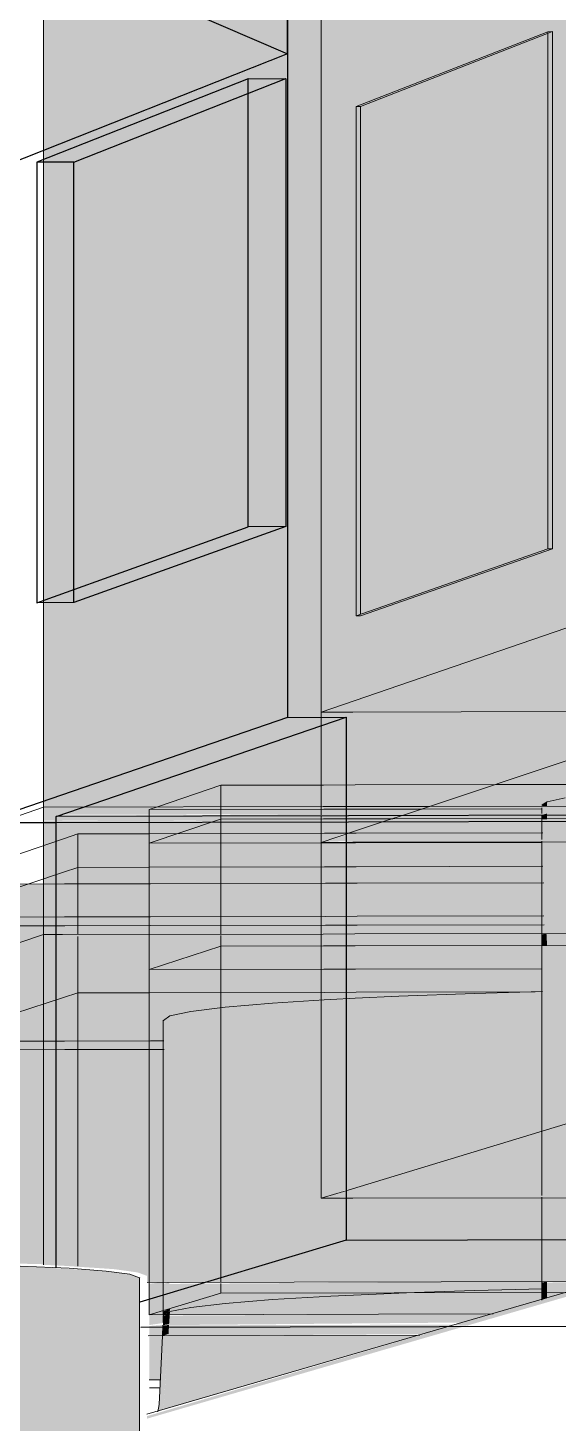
# Model space of a CAD drawing. Header units: inches. Extents: x 27328 to 121296, y -4075 to 4147.
# Drawn here: x 49626.92463 to 49626.93325, y 60.05857 to 60.08125 of the extents above; entities that cross this region are included whole.
import ezdxf

# ---------------------------------------------------------------- set-up
doc = ezdxf.new("R2010")
doc.units = ezdxf.units.IN
doc.header["$MEASUREMENT"] = 0
for name, color, linetype, lineweight in [('M-EQPM', 50, 'Continuous', 9), ('M-HVAC-DUCT', 70, 'Continuous', 9), ('S-BEAM', 12, 'Continuous', 9)]:
    doc.layers.add(name, color=color, linetype=linetype, lineweight=lineweight)

msp = doc.modelspace()

# ---------------------------------------------------------------- hatches: boundary and pattern name
at = {"layer": 'M-EQPM', "lineweight": 5, "transparency": 33554631}
h = msp.add_hatch(color=256, dxfattribs=at)
h.paths.add_polyline_path([(49626.924887, 60.066509), (49626.925192, 60.06651), (49626.925192, 60.068361), (49626.924887, 60.068358)], flags=0)
h.paths.add_polyline_path([(49626.971897, 60.068666), (49626.971964, 60.068624), (49626.972, 60.068663), (49626.9719, 60.068666)], flags=0)
h.paths.add_polyline_path([(49626.971771, 60.068672), (49626.971845, 60.068624), (49626.971897, 60.068672), (49626.971903, 60.068725), (49626.972389, 60.068785), (49626.972381, 60.068836), (49626.972271, 60.068786), (49626.972242, 60.06881), (49626.971897, 60.068745), (49626.9719, 60.070721), (49626.972271, 60.07074), (49626.972245, 60.072085), (49626.971845, 60.072075), (49626.971759, 60.072078), (49626.971789, 60.070726), (49626.971845, 60.070715), (49626.971834, 60.068732), (49626.971845, 60.068711), (49626.971833, 60.068669), (49626.971772, 60.068672)], flags=0)
h.paths.add_polyline_path([(49626.972, 60.068613), (49626.972079, 60.068662), (49626.97203, 60.06864), (49626.972012, 60.068624)], flags=0)
h.paths.add_polyline_path([(49626.973118, 60.072209), (49626.973041, 60.072187), (49626.973104, 60.072207)], flags=0)
h.paths.add_polyline_path([(49626.973118, 60.068714), (49626.973104, 60.072211), (49626.972559, 60.072234), (49626.972389, 60.072233), (49626.972414, 60.072155), (49626.972389, 60.072148), (49626.972414, 60.070974), (49626.972473, 60.070961), (49626.972473, 60.068743), (49626.973114, 60.068715)], flags=0)
h.paths.add_polyline_path([(49626.972389, 60.068845), (49626.972381, 60.06886), (49626.972381, 60.068845)], flags=0)
h.paths.add_polyline_path([(49626.937457, 60.069485), (49626.938762, 60.069911), (49626.941532, 60.069918), (49626.941532, 60.070326), (49626.937457, 60.070317), (49626.937457, 60.06955)], flags=0)
h.paths.add_polyline_path([(49626.96343, 60.06997), (49626.964746, 60.069983), (49626.964746, 60.070189), (49626.964079, 60.07016), (49626.963452, 60.069976)], flags=0)
h.paths.add_polyline_path([(49626.964087, 60.072373), (49626.989511, 60.072435), (49626.989511, 60.09841), (49626.924887, 60.098195), (49626.924887, 60.094071), (49626.925853, 60.094525), (49626.964087, 60.094647), (49626.964087, 60.091996), (49626.971566, 60.087581), (49626.970379, 60.08466), (49626.965144, 60.082857), (49626.965144, 60.075851), (49626.964665, 60.0757), (49626.964087, 60.075685), (49626.964087, 60.072471)], flags=0)
h = msp.add_hatch(color=256, dxfattribs=at)
h.paths.add_polyline_path([(49626.928991, 60.070079), (49626.929432, 60.070082), (49626.929432, 60.070137), (49626.929938, 60.07031), (49626.929432, 60.083243), (49626.929432, 60.094536), (49626.928991, 60.094524), (49626.928991, 60.070082)], flags=0)
h.paths.add_polyline_path([(49626.935759, 60.072304), (49626.9377, 60.072308), (49626.938762, 60.072669), (49626.964087, 60.072736), (49626.964087, 60.075699), (49626.958593, 60.075685), (49626.95906, 60.075851), (49626.95906, 60.0873), (49626.959272, 60.087318), (49626.959272, 60.092743), (49626.961398, 60.093584), (49626.964087, 60.091996), (49626.964087, 60.094647), (49626.935759, 60.094556), (49626.935759, 60.072471)], flags=0)
h.paths.add_polyline_path([(49626.924887, 60.092636), (49626.928966, 60.094534), (49626.925853, 60.094525), (49626.924887, 60.094011), (49626.924887, 60.093484)], flags=0)
for points in [[(49626.929807, 60.061541), (49626.962969, 60.06161), (49626.962969, 60.070121), (49626.963928, 60.070124), (49626.963928, 60.094594), (49626.928851, 60.094482), (49626.928851, 60.070041), (49626.929807, 60.070043), (49626.929807, 60.062446)], [(49626.933086, 60.072782), (49626.933159, 60.072783), (49626.933159, 60.081194), (49626.933086, 60.081193), (49626.933086, 60.07946)], [(49626.928214, 60.073142), (49626.928826, 60.073144), (49626.928826, 60.08043), (49626.928214, 60.080428), (49626.928214, 60.079435)], [(49626.929432, 60.07008), (49626.929947, 60.070082), (49626.929938, 60.07031), (49626.929432, 60.07012), (49626.929432, 60.070082)], [(49626.925192, 60.068361), (49626.929947, 60.068372), (49626.929947, 60.068469), (49626.925192, 60.068438)], [(49626.926603, 60.068368), (49626.929959, 60.068376), (49626.929959, 60.068473), (49626.926603, 60.068441)], [(49626.929432, 60.068371), (49626.929947, 60.068372), (49626.929947, 60.068469), (49626.929432, 60.068438)], [(49626.930513, 60.068377), (49626.932996, 60.068383), (49626.932996, 60.06848), (49626.930707, 60.068441)], [(49626.929432, 60.068019), (49626.929947, 60.06804), (49626.929947, 60.06819)], [(49626.929432, 60.068019), (49626.929947, 60.06804), (49626.929947, 60.06819)], [(49626.926603, 60.066516), (49626.929444, 60.066523), (49626.929444, 60.068001), (49626.926603, 60.067994), (49626.926603, 60.066658)], [(49626.929959, 60.066524), (49626.932996, 60.06653), (49626.932996, 60.068009), (49626.929959, 60.068002), (49626.929959, 60.066658)], [(49626.923035, 60.065892), (49626.924923, 60.066519), (49626.925228, 60.066519), (49626.925228, 60.066796), (49626.923035, 60.066791), (49626.923035, 60.066519)], [(49626.923035, 60.064774), (49626.925228, 60.06549), (49626.925228, 60.066519), (49626.92487, 60.066501), (49626.923035, 60.065892), (49626.923035, 60.0652)], [(49626.923035, 60.064774), (49626.925228, 60.06549), (49626.925228, 60.066519), (49626.92487, 60.066501), (49626.923035, 60.065892), (49626.923035, 60.0652)], [(49626.925228, 60.06549), (49626.92546, 60.065566), (49626.929984, 60.065598), (49626.929984, 60.065955), (49626.926627, 60.065947), (49626.927803, 60.066331), (49626.929984, 60.066336), (49626.929984, 60.06653), (49626.925228, 60.066499), (49626.925228, 60.065531)], [(49626.925228, 60.06549), (49626.92546, 60.065566), (49626.929984, 60.065598), (49626.929984, 60.065955), (49626.926627, 60.065947), (49626.927803, 60.066331), (49626.929984, 60.066336), (49626.929984, 60.06653), (49626.925228, 60.066499), (49626.925228, 60.065531)], [(49626.926603, 60.065941), (49626.927779, 60.066325), (49626.929959, 60.066329), (49626.929959, 60.066524), (49626.926603, 60.066505), (49626.926603, 60.066325)], [(49626.929959, 60.066329), (49626.932996, 60.066336), (49626.932996, 60.06653), (49626.929959, 60.06649), (49626.929959, 60.066383)], [(49626.929984, 60.066336), (49626.933021, 60.066343), (49626.933021, 60.066537), (49626.929984, 60.066496), (49626.929984, 60.06639)], [(49626.929984, 60.066336), (49626.933021, 60.066343), (49626.933021, 60.066537), (49626.929984, 60.066496), (49626.929984, 60.06639)], [(49626.929959, 60.062234), (49626.932996, 60.062266), (49626.932996, 60.066336), (49626.929959, 60.066325), (49626.929959, 60.062237)], [(49626.929984, 60.065576), (49626.933021, 60.065598), (49626.933021, 60.065961), (49626.929984, 60.065947), (49626.929984, 60.065591)], [(49626.929984, 60.065576), (49626.933021, 60.065598), (49626.933021, 60.065961), (49626.929984, 60.065947), (49626.929984, 60.065591)], [(49626.926627, 60.064782), (49626.926844, 60.064783), (49626.926844, 60.065117), (49626.92695, 60.065188), (49626.92729, 60.06526), (49626.928621, 60.065398), (49626.929984, 60.065513), (49626.929984, 60.065576), (49626.926627, 60.065566), (49626.926627, 60.065117)], [(49626.929984, 60.065479), (49626.932251, 60.065566), (49626.931908, 60.06558), (49626.929984, 60.065557), (49626.929984, 60.065513)], [(49626.929984, 60.065479), (49626.932251, 60.065566), (49626.931908, 60.06558), (49626.929984, 60.065557), (49626.929984, 60.065513)], [(49626.929432, 60.062229), (49626.929947, 60.062249), (49626.929947, 60.062386)], [(49626.929959, 60.061578), (49626.932996, 60.061584), (49626.932996, 60.06224), (49626.929959, 60.062232), (49626.929959, 60.061647)], [(49626.926606, 60.06016), (49626.926837, 60.060194), (49626.92682, 60.060335), (49626.926627, 60.060334), (49626.926844, 60.060399), (49626.926844, 60.060861), (49626.926606, 60.060831), (49626.926606, 60.060172)]]:
    msp.add_hatch(color=256, dxfattribs=at).paths.add_polyline_path(points, flags=0)
at = {"layer": 'M-EQPM', "transparency": 33554631}
msp.add_hatch(color=256, dxfattribs=at).paths.add_polyline_path([(49626.928851, 60.080833), (49626.928851, 60.094482), (49626.925715, 60.094472), (49626.916693, 60.089671), (49626.916693, 60.086085), (49626.920331, 60.084514)], flags=0)
at = {"layer": 'M-EQPM', "lineweight": 5, "transparency": 33554631}
h = msp.add_hatch(color=256, dxfattribs=at)
h.paths.add_polyline_path([(49626.925192, 60.06651), (49626.929432, 60.066519), (49626.929432, 60.068371), (49626.925192, 60.068358)], flags=0)
h.paths.add_polyline_path([(49626.924887, 60.068361), (49626.925192, 60.068361), (49626.925192, 60.068458), (49626.929432, 60.068468), (49626.929432, 60.07008), (49626.928991, 60.070082), (49626.928965, 60.080867), (49626.924887, 60.079254), (49626.924887, 60.068433)], flags=0)
h.paths.add_polyline_path([(49626.924891, 60.071939), (49626.924895, 60.079106), (49626.928354, 60.080473), (49626.928908, 60.080452), (49626.925492, 60.079106), (49626.925492, 60.07194)], flags=0)
h.paths.add_polyline_path([(49626.964087, 60.075699), (49626.964746, 60.075726), (49626.965144, 60.075851), (49626.965144, 60.082858), (49626.964087, 60.082493), (49626.964087, 60.075836)], flags=0)
h.paths.add_polyline_path([(49626.965144, 60.082858), (49626.970379, 60.08466), (49626.971566, 60.087581), (49626.964087, 60.091996), (49626.964087, 60.087314), (49626.965144, 60.087318), (49626.965144, 60.082859)], flags=0)
h.paths.add_polyline_path([(49626.924887, 60.094011), (49626.925492, 60.094355), (49626.924887, 60.094071)], flags=0)
h = msp.add_hatch(color=256, dxfattribs=at)
h.paths.add_polyline_path([(49626.963351, 60.075847), (49626.964087, 60.075851), (49626.964087, 60.082494), (49626.963605, 60.082326), (49626.963351, 60.075851)], flags=0)
h.paths.add_polyline_path([(49626.928967, 60.080981), (49626.928966, 60.094523), (49626.926152, 60.093222), (49626.928966, 60.080985)], flags=0)
h.paths.add_polyline_path([(49626.9638, 60.087314), (49626.964087, 60.087318), (49626.964087, 60.091996), (49626.963986, 60.092056), (49626.9638, 60.087318)], flags=0)
h = msp.add_hatch(color=256, dxfattribs=at)
h.paths.add_polyline_path([(49626.929938, 60.07031), (49626.935759, 60.072304), (49626.935759, 60.094556), (49626.93531, 60.094555), (49626.935309, 60.073529), (49626.934027, 60.073107), (49626.934027, 60.094551), (49626.929432, 60.094535), (49626.929432, 60.083243), (49626.929912, 60.07098)], flags=0)
h.paths.add_polyline_path([(49626.930005, 60.071703), (49626.930005, 60.079989), (49626.933217, 60.081212), (49626.933217, 60.072799), (49626.930076, 60.071703)], flags=0)
h.paths.add_polyline_path([(49626.955612, 60.072421), (49626.955785, 60.072409), (49626.955629, 60.07242)], flags=0)
h.paths.add_polyline_path([(49626.9377, 60.072308), (49626.955612, 60.072352), (49626.955629, 60.072424), (49626.955861, 60.072438), (49626.956226, 60.072411), (49626.956226, 60.072354), (49626.964087, 60.072373), (49626.964087, 60.072731), (49626.938762, 60.072669), (49626.937939, 60.072389)], flags=0)
h.paths.add_polyline_path([(49626.933446, 60.073045), (49626.933406, 60.073322), (49626.933463, 60.073593), (49626.933526, 60.073508), (49626.933577, 60.073508), (49626.933577, 60.073206), (49626.933566, 60.073141), (49626.933496, 60.073141), (49626.933486, 60.073089)], flags=0)
h = msp.add_hatch(color=256, dxfattribs=at)
h.paths.add_polyline_path([(49626.966221, 60.068103), (49626.971651, 60.068116), (49626.971651, 60.070205), (49626.966221, 60.070192), (49626.966221, 60.068171)], flags=0)
h.paths.add_polyline_path([(49626.973418, 60.06812), (49626.989511, 60.068177), (49626.989511, 60.070247), (49626.973418, 60.070209), (49626.973418, 60.068171)], flags=0)
h.paths.add_polyline_path([(49626.972267, 60.068768), (49626.972271, 60.068804), (49626.972267, 60.068785)], flags=0)
h.paths.add_polyline_path([(49626.972271, 60.068845), (49626.972242, 60.068861), (49626.97227, 60.068845)], flags=0)
h.paths.add_polyline_path([(49626.955612, 60.069951), (49626.956226, 60.069976), (49626.956196, 60.070168), (49626.955612, 60.070142), (49626.955612, 60.069976)], flags=0)
h.paths.add_polyline_path([(49626.972389, 60.072233), (49626.973118, 60.072209), (49626.97314, 60.070968), (49626.973418, 60.070999), (49626.973408, 60.072349), (49626.973317, 60.072354), (49626.973187, 60.072375), (49626.972442, 60.072354), (49626.972389, 60.072318), (49626.972389, 60.072235)], flags=0)
h.paths.add_polyline_path([(49626.972271, 60.0708), (49626.972389, 60.070806), (49626.972414, 60.072155), (49626.972389, 60.072183), (49626.972389, 60.072233), (49626.971771, 60.072205), (49626.971651, 60.072153), (49626.971673, 60.070823), (49626.971759, 60.070819), (49626.971792, 60.072079), (49626.972096, 60.072076), (49626.972271, 60.072082), (49626.972271, 60.0708)], flags=0)
h.paths.add_polyline_path([(49626.930005, 60.071703), (49626.930076, 60.071703), (49626.933217, 60.072799), (49626.933217, 60.081212), (49626.933145, 60.081212), (49626.930005, 60.079989), (49626.930005, 60.072304)], flags=0)
h.paths.add_polyline_path([(49626.964087, 60.071713), (49626.964746, 60.071715), (49626.966221, 60.072155), (49626.966221, 60.072378), (49626.964087, 60.072373), (49626.964087, 60.071715)], flags=0)
h.paths.add_polyline_path([(49626.956226, 60.072432), (49626.956182, 60.072421), (49626.956221, 60.072431)], flags=0)
h.paths.add_polyline_path([(49626.955612, 60.072352), (49626.956226, 60.072354), (49626.956196, 60.072435), (49626.955861, 60.072438), (49626.955612, 60.072406)], flags=0)
h.paths.add_polyline_path([(49626.934027, 60.073107), (49626.9341, 60.073107), (49626.93531, 60.07353), (49626.93531, 60.094555), (49626.934027, 60.094551), (49626.934027, 60.073526)], flags=0)
h = msp.add_hatch(color=256, dxfattribs=at)
h.paths.add_polyline_path([(49626.958593, 60.075685), (49626.964087, 60.075699), (49626.964087, 60.075849), (49626.963351, 60.075851), (49626.963605, 60.082328), (49626.959272, 60.080838), (49626.959272, 60.0873), (49626.95906, 60.0873), (49626.95906, 60.075836)], flags=0)
h.paths.add_polyline_path([(49626.928991, 60.080878), (49626.928966, 60.080985), (49626.926152, 60.093222), (49626.924887, 60.092636), (49626.924887, 60.08265), (49626.928967, 60.080888)], flags=0)
h.paths.add_polyline_path([(49626.959272, 60.0873), (49626.9638, 60.087318), (49626.963986, 60.092056), (49626.961398, 60.093584), (49626.959272, 60.092743), (49626.959272, 60.087318)], flags=0)
h = msp.add_hatch(color=256, dxfattribs=at)
h.paths.add_polyline_path([(49626.925192, 60.068361), (49626.929432, 60.068371), (49626.929432, 60.068468), (49626.925192, 60.068438)], flags=0)
h.paths.add_polyline_path([(49626.924891, 60.071939), (49626.925492, 60.07194), (49626.925492, 60.079106), (49626.928908, 60.080474), (49626.928354, 60.080473), (49626.924891, 60.079105), (49626.924891, 60.07194)], flags=0)
h.paths.add_polyline_path([(49626.924887, 60.079254), (49626.928966, 60.080888), (49626.924887, 60.08265), (49626.924887, 60.079479)], flags=0)
h.paths.add_polyline_path([(49626.964087, 60.082494), (49626.965144, 60.082859), (49626.965144, 60.087318), (49626.964087, 60.087314), (49626.964087, 60.082495)], flags=0)
h = msp.add_hatch(color=256, dxfattribs=at)
h.paths.add_polyline_path([(49626.929947, 60.068372), (49626.930501, 60.068374), (49626.930795, 60.068471), (49626.929947, 60.068438)], flags=0)
h.paths.add_polyline_path([(49626.933446, 60.073045), (49626.933491, 60.073141), (49626.933496, 60.073525), (49626.933433, 60.073593), (49626.933413, 60.073174), (49626.933433, 60.073096)], flags=0)
h.paths.add_polyline_path([(49626.933496, 60.073141), (49626.933569, 60.073141), (49626.933583, 60.073437), (49626.933577, 60.073508), (49626.933505, 60.073508), (49626.933505, 60.073206)], flags=0)
h = msp.add_hatch(color=256, dxfattribs=at)
h.paths.add_polyline_path([(49626.929947, 60.06802), (49626.933472, 60.068061), (49626.933472, 60.06838), (49626.930455, 60.068358), (49626.929947, 60.068184), (49626.929947, 60.068024)], flags=0)
h.paths.add_polyline_path([(49626.935759, 60.068033), (49626.937457, 60.068037), (49626.937457, 60.06839), (49626.935759, 60.068358), (49626.935759, 60.068084)], flags=0)
h.paths.add_polyline_path([(49626.953995, 60.068075), (49626.955612, 60.068079), (49626.955612, 60.068432), (49626.953995, 60.068428), (49626.953995, 60.068171)], flags=0)
h.paths.add_polyline_path([(49626.956226, 60.06808), (49626.963128, 60.068096), (49626.963128, 60.069881), (49626.958201, 60.068438), (49626.956226, 60.068433), (49626.956226, 60.068171)], flags=0)
h.paths.add_polyline_path([(49626.930795, 60.068471), (49626.933472, 60.068477), (49626.933472, 60.06936), (49626.930983, 60.068534)], flags=0)
h.paths.add_polyline_path([(49626.935759, 60.068483), (49626.937457, 60.068487), (49626.937457, 60.069065), (49626.93616, 60.069062), (49626.935759, 60.068931), (49626.935759, 60.068534)], flags=0)
h.paths.add_polyline_path([(49626.953995, 60.068525), (49626.955612, 60.068533), (49626.955612, 60.069951), (49626.953389, 60.069946), (49626.953395, 60.068951), (49626.95389, 60.068863), (49626.953995, 60.068747), (49626.953995, 60.068533)], flags=0)
h.paths.add_polyline_path([(49626.956226, 60.06853), (49626.957598, 60.068533), (49626.962383, 60.069967), (49626.956226, 60.069953), (49626.956226, 60.068533)], flags=0)
h.paths.add_polyline_path([(49626.937457, 60.071789), (49626.941538, 60.071824), (49626.941631, 60.071888), (49626.941948, 60.071956), (49626.943201, 60.072083), (49626.945108, 60.072184), (49626.94738, 60.072242), (49626.950031, 60.072242), (49626.951612, 60.072201), (49626.952922, 60.072108), (49626.95327, 60.072047), (49626.953388, 60.071985), (49626.953395, 60.071687), (49626.955612, 60.071715), (49626.955612, 60.072352), (49626.937654, 60.072293), (49626.937457, 60.072226), (49626.937457, 60.071823)], flags=0)
h.paths.add_polyline_path([(49626.935759, 60.070313), (49626.937457, 60.070344), (49626.937457, 60.071789), (49626.93616, 60.071786), (49626.935759, 60.07165), (49626.935759, 60.070344)], flags=0)
h.paths.add_polyline_path([(49626.956226, 60.071694), (49626.963189, 60.071715), (49626.963215, 60.072371), (49626.956226, 60.072354), (49626.956226, 60.071715)], flags=0)
h = msp.add_hatch(color=256, dxfattribs=at)
h.paths.add_polyline_path([(49626.929947, 60.06819), (49626.930501, 60.068374), (49626.929947, 60.068358), (49626.929947, 60.06822)], flags=0)
h.paths.add_polyline_path([(49626.929947, 60.068469), (49626.930795, 60.068471), (49626.933472, 60.06936), (49626.933472, 60.070873), (49626.935759, 60.07165), (49626.935759, 60.072304), (49626.929938, 60.07031), (49626.929947, 60.070079), (49626.929947, 60.068534)], flags=0)
h = msp.add_hatch(color=256, dxfattribs=at)
h.paths.add_polyline_path([(49626.929947, 60.06652), (49626.933472, 60.066528), (49626.933472, 60.068028), (49626.929947, 60.068019)], flags=0)
h.paths.add_polyline_path([(49626.935759, 60.07165), (49626.93616, 60.071786), (49626.937457, 60.071789), (49626.937457, 60.072226), (49626.9377, 60.072308), (49626.935759, 60.072293), (49626.935759, 60.071785)], flags=0)
h = msp.add_hatch(color=256, dxfattribs=at)
h.paths.add_polyline_path([(49626.929432, 60.068019), (49626.929947, 60.06822), (49626.929947, 60.068372), (49626.929432, 60.068358), (49626.929432, 60.06822)], flags=0)
h.paths.add_polyline_path([(49626.929432, 60.066519), (49626.929947, 60.06652), (49626.929947, 60.06802), (49626.929432, 60.068019)], flags=0)
h.paths.add_polyline_path([(49626.929432, 60.068468), (49626.929947, 60.068469), (49626.929947, 60.070082), (49626.929432, 60.070079), (49626.929432, 60.068534)], flags=0)
h = msp.add_hatch(color=256, dxfattribs=at)
h.paths.add_polyline_path([(49626.930501, 60.068374), (49626.933472, 60.06838), (49626.933472, 60.068477), (49626.930694, 60.068438)], flags=0)
h.paths.add_polyline_path([(49626.934077, 60.068382), (49626.937623, 60.06839), (49626.937623, 60.068487), (49626.934294, 60.068453), (49626.934249, 60.068438)], flags=0)
h.paths.add_polyline_path([(49626.953995, 60.068428), (49626.955612, 60.068458), (49626.955612, 60.068529), (49626.953995, 60.068525), (49626.953995, 60.068438)], flags=0)
h.paths.add_polyline_path([(49626.956226, 60.068433), (49626.958201, 60.068438), (49626.959562, 60.068836), (49626.958658, 60.068845), (49626.957596, 60.068533), (49626.956226, 60.06853), (49626.956226, 60.068438)], flags=0)
h.paths.add_polyline_path([(49626.959818, 60.068912), (49626.96108, 60.069281), (49626.95978, 60.069175), (49626.958897, 60.068915), (49626.95978, 60.068912)], flags=0)
h.paths.add_polyline_path([(49626.960562, 60.069405), (49626.961628, 60.069442), (49626.963319, 60.069969), (49626.962473, 60.069967), (49626.960833, 60.069485)], flags=0)
h = msp.add_hatch(color=256, dxfattribs=at)
h.paths.add_polyline_path([(49626.971759, 60.068596), (49626.971748, 60.068632), (49626.97175, 60.068603)], flags=0)
h.paths.add_polyline_path([(49626.960332, 60.060921), (49626.974627, 60.060951), (49626.983442, 60.06309), (49626.984886, 60.063), (49626.985124, 60.06266), (49626.985088, 60.062633), (49626.983321, 60.062208), (49626.983286, 60.060968), (49626.989511, 60.060981), (49626.989511, 60.068157), (49626.973118, 60.068119), (49626.973087, 60.068692), (49626.972742, 60.06866), (49626.971845, 60.068587), (49626.971759, 60.068582), (49626.971743, 60.068116), (49626.963128, 60.068096), (49626.963128, 60.061644), (49626.961964, 60.061343)], flags=0)
h.paths.add_polyline_path([(49626.925192, 60.061125), (49626.925192, 60.068361), (49626.924887, 60.068358), (49626.924887, 60.061139)], flags=0)
h.paths.add_polyline_path([(49626.983365, 60.063016), (49626.983368, 60.06304), (49626.983356, 60.063025)], flags=0)
h.paths.add_polyline_path([(49626.972271, 60.068117), (49626.972275, 60.0686), (49626.972389, 60.06858), (49626.972364, 60.068117)], flags=0)
h = msp.add_hatch(color=256, dxfattribs=at)
h.paths.add_polyline_path([(49626.92657, 60.060852), (49626.934005, 60.060867), (49626.936487, 60.061589), (49626.929947, 60.061575), (49626.929947, 60.062231), (49626.929432, 60.062229), (49626.929947, 60.062413), (49626.929947, 60.06802), (49626.929432, 60.068019), (49626.929432, 60.068371), (49626.925192, 60.068358), (49626.925192, 60.061125), (49626.926031, 60.061069), (49626.926416, 60.061016), (49626.92657, 60.060959)], flags=0)
h.paths.add_polyline_path([(49626.953849, 60.060908), (49626.960332, 60.060921), (49626.963128, 60.061644), (49626.953898, 60.061625), (49626.953868, 60.061066)], flags=0)
h.paths.add_polyline_path([(49626.924887, 60.068361), (49626.925192, 60.068361), (49626.925192, 60.068458), (49626.929432, 60.068468), (49626.929432, 60.068591), (49626.924887, 60.06858), (49626.924887, 60.068433)], flags=0)
h.paths.add_polyline_path([(49626.929947, 60.068372), (49626.930501, 60.068374), (49626.930795, 60.068471), (49626.929947, 60.068438)], flags=0)
h = msp.add_hatch(color=256, dxfattribs=at)
h.paths.add_polyline_path([(49626.926603, 60.065941), (49626.929444, 60.065947), (49626.929444, 60.066328), (49626.927779, 60.066325)], flags=0)
h.paths.add_polyline_path([(49626.926603, 60.066516), (49626.929444, 60.066523), (49626.929444, 60.068022), (49626.929959, 60.068223), (49626.929959, 60.068376), (49626.926603, 60.068362), (49626.926603, 60.066658)], flags=0)
h.paths.add_polyline_path([(49626.926603, 60.068465), (49626.929959, 60.068473), (49626.929959, 60.068549), (49626.926603, 60.068537)], flags=0)
h = msp.add_hatch(color=256, dxfattribs=at)
h.paths.add_polyline_path([(49626.929432, 60.068019), (49626.929947, 60.06822), (49626.929947, 60.068372), (49626.929432, 60.068358), (49626.929432, 60.06822)], flags=0)
h.paths.add_polyline_path([(49626.929432, 60.068468), (49626.929947, 60.068469), (49626.929947, 60.068592), (49626.929432, 60.068591), (49626.929432, 60.068534)], flags=0)
h = msp.add_hatch(color=256, dxfattribs=at)
h.paths.add_polyline_path([(49626.929444, 60.065947), (49626.929959, 60.065948), (49626.929959, 60.066329), (49626.929444, 60.066325)], flags=0)
h.paths.add_polyline_path([(49626.929444, 60.066523), (49626.929959, 60.066524), (49626.929959, 60.068023), (49626.929444, 60.068022), (49626.929444, 60.066658)], flags=0)
h.paths.add_polyline_path([(49626.929959, 60.068376), (49626.930513, 60.068377), (49626.930807, 60.068474), (49626.929959, 60.068441)], flags=0)
h = msp.add_hatch(color=256, dxfattribs=at)
h.paths.add_polyline_path([(49626.929947, 60.06802), (49626.933472, 60.068061), (49626.933472, 60.06838), (49626.930455, 60.068358), (49626.929947, 60.068184), (49626.929947, 60.068024)], flags=0)
h.paths.add_polyline_path([(49626.935759, 60.068033), (49626.937457, 60.068037), (49626.937457, 60.06839), (49626.935759, 60.068358), (49626.935759, 60.068084)], flags=0)
h.paths.add_polyline_path([(49626.953995, 60.068075), (49626.955612, 60.068079), (49626.955612, 60.068432), (49626.953995, 60.068428), (49626.953995, 60.068171)], flags=0)
h.paths.add_polyline_path([(49626.956226, 60.06808), (49626.963128, 60.068096), (49626.963128, 60.068669), (49626.958957, 60.068659), (49626.958201, 60.068438), (49626.956226, 60.068433), (49626.956226, 60.068171)], flags=0)
h.paths.add_polyline_path([(49626.930795, 60.068471), (49626.933472, 60.068477), (49626.933472, 60.0686), (49626.931166, 60.068595), (49626.930983, 60.068534)], flags=0)
h.paths.add_polyline_path([(49626.935759, 60.068483), (49626.937457, 60.068487), (49626.937457, 60.068609), (49626.935759, 60.068605), (49626.935759, 60.068534)], flags=0)
h.paths.add_polyline_path([(49626.953995, 60.068525), (49626.955612, 60.068533), (49626.955612, 60.068651), (49626.953995, 60.068648), (49626.953995, 60.068533)], flags=0)
h.paths.add_polyline_path([(49626.956226, 60.06853), (49626.957598, 60.068533), (49626.958019, 60.068657), (49626.956226, 60.068653), (49626.956226, 60.068533)], flags=0)
h = msp.add_hatch(color=256, dxfattribs=at)
h.paths.add_polyline_path([(49626.929947, 60.06819), (49626.930501, 60.068374), (49626.929947, 60.068358), (49626.929947, 60.06822)], flags=0)
h.paths.add_polyline_path([(49626.929947, 60.068469), (49626.930795, 60.068471), (49626.931166, 60.068595), (49626.929947, 60.068592), (49626.929947, 60.068534)], flags=0)
h = msp.add_hatch(color=256, dxfattribs=at)
h.paths.add_polyline_path([(49626.929959, 60.066329), (49626.932996, 60.066336), (49626.932996, 60.06653), (49626.929959, 60.06649), (49626.929959, 60.066383)], flags=0)
h.paths.add_polyline_path([(49626.929959, 60.068023), (49626.932996, 60.068059), (49626.932996, 60.068383), (49626.930467, 60.068362), (49626.929959, 60.068187), (49626.929959, 60.068027)], flags=0)
h.paths.add_polyline_path([(49626.930807, 60.068474), (49626.932996, 60.06848), (49626.932996, 60.068556), (49626.930995, 60.068537)], flags=0)
h = msp.add_hatch(color=256, dxfattribs=at)
h.paths.add_polyline_path([(49626.929959, 60.068193), (49626.930513, 60.068377), (49626.929959, 60.068362), (49626.929959, 60.068223)], flags=0)
h.paths.add_polyline_path([(49626.929959, 60.068473), (49626.930807, 60.068474), (49626.93104, 60.068552), (49626.929959, 60.068537)], flags=0)
h = msp.add_hatch(color=256, dxfattribs=at)
h.paths.add_polyline_path([(49626.930501, 60.068374), (49626.933472, 60.06838), (49626.933472, 60.068477), (49626.930694, 60.068438)], flags=0)
h.paths.add_polyline_path([(49626.934077, 60.068382), (49626.937623, 60.06839), (49626.937623, 60.068487), (49626.934294, 60.068453), (49626.934249, 60.068438)], flags=0)
h.paths.add_polyline_path([(49626.953995, 60.068428), (49626.955612, 60.068458), (49626.955612, 60.068529), (49626.953995, 60.068525), (49626.953995, 60.068438)], flags=0)
h.paths.add_polyline_path([(49626.956226, 60.068433), (49626.958201, 60.068438), (49626.958957, 60.068659), (49626.958019, 60.068657), (49626.957596, 60.068533), (49626.956226, 60.06853), (49626.956226, 60.068438)], flags=0)
h = msp.add_hatch(color=256, dxfattribs=at)
h.paths.add_polyline_path([(49626.926603, 60.065941), (49626.927779, 60.066325), (49626.929959, 60.066329), (49626.929959, 60.066524), (49626.926603, 60.066505), (49626.926603, 60.066325)], flags=0)
h.paths.add_polyline_path([(49626.929444, 60.068022), (49626.929959, 60.068043), (49626.929959, 60.068193)], flags=0)
h = msp.add_hatch(color=256, dxfattribs=at)
h.paths.add_polyline_path([(49626.929947, 60.062231), (49626.937549, 60.062247), (49626.937603, 60.063187), (49626.936127, 60.063174), (49626.933472, 60.062413), (49626.933472, 60.068028), (49626.929947, 60.068019), (49626.929947, 60.062234)], flags=0)
h.paths.add_polyline_path([(49626.953929, 60.062281), (49626.963128, 60.0623), (49626.963128, 60.064014), (49626.956226, 60.063999), (49626.956196, 60.063065), (49626.955785, 60.063067), (49626.955612, 60.063083), (49626.955612, 60.063998), (49626.953995, 60.063961), (49626.953963, 60.063023), (49626.953933, 60.062369)], flags=0)
h.paths.add_polyline_path([(49626.935759, 60.064152), (49626.937457, 60.064156), (49626.937457, 60.068037), (49626.935759, 60.068019), (49626.935759, 60.064301)], flags=0)
h.paths.add_polyline_path([(49626.953995, 60.064192), (49626.955612, 60.064195), (49626.955612, 60.068079), (49626.953995, 60.068075), (49626.953995, 60.0643)], flags=0)
h.paths.add_polyline_path([(49626.956226, 60.064196), (49626.963128, 60.064211), (49626.963128, 60.068096), (49626.956226, 60.06808), (49626.956226, 60.0643)], flags=0)
h = msp.add_hatch(color=256, dxfattribs=at)
h.paths.add_polyline_path([(49626.929959, 60.065948), (49626.932996, 60.065955), (49626.932996, 60.066336), (49626.929959, 60.066325)], flags=0)
h.paths.add_polyline_path([(49626.929959, 60.066524), (49626.932996, 60.06653), (49626.932996, 60.06803), (49626.929959, 60.068015), (49626.929959, 60.066658)], flags=0)
h = msp.add_hatch(color=256, dxfattribs=at)
h.paths.add_polyline_path([(49626.926603, 60.060328), (49626.932201, 60.060342), (49626.932996, 60.060573), (49626.932996, 60.06069), (49626.927779, 60.06068), (49626.926819, 60.060393)], flags=0)
h.paths.add_polyline_path([(49626.926603, 60.060855), (49626.932996, 60.060868), (49626.932996, 60.061584), (49626.929959, 60.061578), (49626.929959, 60.062234), (49626.929444, 60.062232), (49626.929959, 60.062416), (49626.929959, 60.066329), (49626.927779, 60.066325), (49626.926603, 60.065941), (49626.926603, 60.060985)], flags=0)
h.paths.add_polyline_path([(49626.929444, 60.066523), (49626.929959, 60.066524), (49626.929959, 60.068002), (49626.929444, 60.068001), (49626.929444, 60.066658)], flags=0)
h = msp.add_hatch(color=256, dxfattribs=at)
h.paths.add_polyline_path([(49626.923035, 60.064774), (49626.925228, 60.064779), (49626.925228, 60.06549), (49626.92487, 60.065373)], flags=0)
h.paths.add_polyline_path([(49626.923035, 60.065892), (49626.924923, 60.066519), (49626.925228, 60.066519), (49626.925228, 60.067334), (49626.923035, 60.067329), (49626.923035, 60.066519)], flags=0)
h = msp.add_hatch(color=256, dxfattribs=at)
h.paths.add_polyline_path([(49626.925228, 60.064779), (49626.926627, 60.064782), (49626.926627, 60.065568), (49626.92546, 60.065566), (49626.925228, 60.06549), (49626.925228, 60.06486)], flags=0)
h.paths.add_polyline_path([(49626.929469, 60.065953), (49626.929984, 60.065955), (49626.929984, 60.066336), (49626.929469, 60.066331), (49626.929469, 60.066005)], flags=0)
h.paths.add_polyline_path([(49626.925228, 60.066519), (49626.926627, 60.066523), (49626.926627, 60.067337), (49626.925228, 60.067329), (49626.925228, 60.06662)], flags=0)
h.paths.add_polyline_path([(49626.929469, 60.066529), (49626.929984, 60.06653), (49626.929984, 60.067345), (49626.929469, 60.067329), (49626.929469, 60.066665)], flags=0)
h = msp.add_hatch(color=256, dxfattribs=at)
h.paths.add_polyline_path([(49626.926627, 60.065947), (49626.929469, 60.065953), (49626.929469, 60.066335), (49626.927803, 60.066331), (49626.926805, 60.066005)], flags=0)
h.paths.add_polyline_path([(49626.926627, 60.066523), (49626.929469, 60.066529), (49626.929469, 60.067344), (49626.926627, 60.067329), (49626.926627, 60.066665)], flags=0)
h = msp.add_hatch(color=256, dxfattribs=at)
h.paths.add_polyline_path([(49626.929984, 60.065955), (49626.933021, 60.065961), (49626.933021, 60.066343), (49626.929984, 60.066331), (49626.929984, 60.066005)], flags=0)
h.paths.add_polyline_path([(49626.929984, 60.06653), (49626.933021, 60.066537), (49626.933021, 60.067352), (49626.929984, 60.067329), (49626.929984, 60.066665)], flags=0)
h = msp.add_hatch(color=256, dxfattribs=at)
h.paths.add_polyline_path([(49626.929469, 60.065953), (49626.929984, 60.065955), (49626.929984, 60.066336), (49626.929469, 60.066331), (49626.929469, 60.066005)], flags=0)
h.paths.add_polyline_path([(49626.925228, 60.066519), (49626.926627, 60.066523), (49626.926627, 60.066799), (49626.925228, 60.066796), (49626.925228, 60.06662)], flags=0)
h.paths.add_polyline_path([(49626.929469, 60.066529), (49626.929984, 60.06653), (49626.929984, 60.066807), (49626.929469, 60.066806), (49626.929469, 60.066665)], flags=0)
h = msp.add_hatch(color=256, dxfattribs=at)
h.paths.add_polyline_path([(49626.926627, 60.065947), (49626.929469, 60.065953), (49626.929469, 60.066335), (49626.927803, 60.066331), (49626.926805, 60.066005)], flags=0)
h.paths.add_polyline_path([(49626.926627, 60.066523), (49626.929469, 60.066529), (49626.929469, 60.066806), (49626.926627, 60.066799), (49626.926627, 60.066665)], flags=0)
h = msp.add_hatch(color=256, dxfattribs=at)
h.paths.add_polyline_path([(49626.929984, 60.065955), (49626.933021, 60.065961), (49626.933021, 60.066343), (49626.929984, 60.066331), (49626.929984, 60.066005)], flags=0)
h.paths.add_polyline_path([(49626.929984, 60.06653), (49626.933021, 60.066537), (49626.933021, 60.066814), (49626.929984, 60.066807), (49626.929984, 60.066665)], flags=0)
h = msp.add_hatch(color=256, dxfattribs=at)
h.paths.add_polyline_path([(49626.926627, 60.060334), (49626.926844, 60.060362), (49626.92682, 60.060392), (49626.92679, 60.060383)], flags=0)
h.paths.add_polyline_path([(49626.926606, 60.060861), (49626.926844, 60.060861), (49626.926844, 60.065117), (49626.92695, 60.065188), (49626.92729, 60.06526), (49626.928621, 60.065398), (49626.929984, 60.065513), (49626.929984, 60.065576), (49626.92546, 60.065566), (49626.925228, 60.06549), (49626.925228, 60.061134), (49626.926067, 60.061077), (49626.926545, 60.060991), (49626.926606, 60.060968)], flags=0)
h = msp.add_hatch(color=256, dxfattribs=at)
h.paths.add_polyline_path([(49626.926606, 60.059268), (49626.926786, 60.059269), (49626.92682, 60.060161), (49626.926606, 60.060144), (49626.926606, 60.059985)], flags=0)
h.paths.add_polyline_path([(49626.925228, 60.061134), (49626.925228, 60.06549), (49626.923035, 60.064774), (49626.923035, 60.061195), (49626.924923, 60.061148)], flags=0)
h = msp.add_hatch(color=256, dxfattribs=at)
h.paths.add_polyline_path([(49626.926603, 60.060328), (49626.927779, 60.06068), (49626.932996, 60.06069), (49626.932996, 60.060868), (49626.926603, 60.060825), (49626.926603, 60.060393)], flags=0)
h.paths.add_polyline_path([(49626.929444, 60.062232), (49626.929959, 60.062252), (49626.929959, 60.062389)], flags=0)
h = msp.add_hatch(color=256, dxfattribs=at)
h.paths.add_polyline_path([(49626.929947, 60.061575), (49626.936487, 60.061589), (49626.937529, 60.061891), (49626.937549, 60.062247), (49626.929947, 60.062229), (49626.929947, 60.061644)], flags=0)
h.paths.add_polyline_path([(49626.953898, 60.061625), (49626.963128, 60.061644), (49626.963128, 60.0623), (49626.953929, 60.062281), (49626.953899, 60.061644)], flags=0)
at = {"layer": 'M-HVAC-DUCT', "lineweight": 5}
h = msp.add_hatch(color=256, dxfattribs=at)
h.paths.add_polyline_path([(49626.935763, 60.066356), (49626.937459, 60.066454), (49626.937459, 60.066538), (49626.935763, 60.06651), (49626.935763, 60.066381)], flags=0)
h.paths.add_polyline_path([(49626.933073, 60.068029), (49626.933479, 60.068063), (49626.933479, 60.068382), (49626.933073, 60.068361), (49626.933073, 60.068059)], flags=0)
h.paths.add_polyline_path([(49626.935763, 60.068034), (49626.937459, 60.068038), (49626.937459, 60.06839), (49626.935763, 60.068359), (49626.935763, 60.068085)], flags=0)
h.paths.add_polyline_path([(49626.933073, 60.068479), (49626.933479, 60.068479), (49626.933479, 60.068602), (49626.933073, 60.068584), (49626.933073, 60.068536)], flags=0)
h.paths.add_polyline_path([(49626.935763, 60.068484), (49626.937459, 60.068487), (49626.937459, 60.068972), (49626.935763, 60.068914), (49626.935763, 60.068535)], flags=0)
for points in [[(49626.933073, 60.068601), (49626.933479, 60.068602), (49626.933479, 60.068746), (49626.933073, 60.068671)], [(49626.932994, 60.068602), (49626.933073, 60.068601), (49626.933073, 60.068671), (49626.932994, 60.06861)], [(49626.932994, 60.068382), (49626.933073, 60.068382), (49626.933072, 60.068479), (49626.932994, 60.068456), (49626.932994, 60.06844)], [(49626.932994, 60.06653), (49626.933073, 60.06653), (49626.93307, 60.068029), (49626.932994, 60.068021), (49626.932994, 60.066658)], [(49626.932994, 60.066336), (49626.933073, 60.066336), (49626.933063, 60.06653), (49626.932994, 60.066512), (49626.932994, 60.066383)], [(49626.933073, 60.066336), (49626.933479, 60.066336), (49626.933479, 60.06653), (49626.933073, 60.066511), (49626.933073, 60.066382)], [(49626.932994, 60.062239), (49626.933073, 60.062266), (49626.933062, 60.066336), (49626.932994, 60.066324), (49626.932994, 60.062266)], [(49626.933073, 60.062239), (49626.937552, 60.062247), (49626.937605, 60.063188), (49626.936131, 60.063175), (49626.933479, 60.062415), (49626.933479, 60.066336), (49626.933073, 60.066324), (49626.933073, 60.062266)], [(49626.92997, 60.062236), (49626.933004, 60.062268), (49626.933004, 60.065581), (49626.92997, 60.065475), (49626.92997, 60.06224)], [(49626.926942, 60.060859), (49626.933004, 60.06087), (49626.932975, 60.061586), (49626.92997, 60.06158), (49626.92997, 60.062236), (49626.929455, 60.062235), (49626.929455, 60.065449), (49626.927841, 60.065328), (49626.926942, 60.065186), (49626.926942, 60.060989)], [(49626.929455, 60.062235), (49626.92997, 60.062419), (49626.92997, 60.065475), (49626.929455, 60.065449), (49626.929455, 60.062419)], [(49626.926837, 60.060859), (49626.926942, 60.060859), (49626.926942, 60.065186), (49626.926837, 60.065115), (49626.926837, 60.060989)], [(49626.929455, 60.062235), (49626.92997, 60.062254), (49626.92997, 60.062391), (49626.929559, 60.062267)], [(49626.92997, 60.06158), (49626.933004, 60.061586), (49626.933004, 60.062242), (49626.92997, 60.062235), (49626.92997, 60.06165)], [(49626.932994, 60.061584), (49626.933073, 60.061584), (49626.933041, 60.062239), (49626.932994, 60.062232), (49626.932994, 60.061647)], [(49626.933073, 60.061584), (49626.93649, 60.061589), (49626.937531, 60.061892), (49626.937552, 60.062247), (49626.933073, 60.062232), (49626.933073, 60.061647)], [(49626.932994, 60.060867), (49626.933073, 60.060867), (49626.933073, 60.061584), (49626.932994, 60.061577), (49626.932994, 60.060984)], [(49626.933073, 60.060867), (49626.934011, 60.060869), (49626.93649, 60.061589), (49626.933073, 60.061577), (49626.933073, 60.060984)], [(49626.926447, 60.046618), (49626.926447, 60.060929), (49626.926291, 60.060986), (49626.925905, 60.061038), (49626.924507, 60.061119), (49626.922464, 60.061161), (49626.921297, 60.061164), (49626.921297, 60.046798), (49626.924707, 60.046757), (49626.925905, 60.046702), (49626.926291, 60.046662)], [(49626.926837, 60.060397), (49626.926942, 60.060447), (49626.926931, 60.060859), (49626.926837, 60.060829), (49626.926837, 60.060448)], [(49626.926942, 60.060429), (49626.927841, 60.060683), (49626.931892, 60.06072), (49626.933004, 60.060746), (49626.933004, 60.06087), (49626.926942, 60.060829), (49626.926942, 60.060447)], [(49626.932994, 60.06069), (49626.933073, 60.06069), (49626.933073, 60.060867), (49626.932994, 60.060851), (49626.932994, 60.060733)], [(49626.933073, 60.06069), (49626.933397, 60.06069), (49626.934011, 60.060869), (49626.933073, 60.06085), (49626.933073, 60.060732)], [(49626.926942, 60.060381), (49626.927377, 60.060458), (49626.928608, 60.060574), (49626.92997, 60.060686), (49626.927792, 60.060683), (49626.926942, 60.060397), (49626.926942, 60.060385)], [(49626.930925, 60.060688), (49626.933004, 60.060692), (49626.933004, 60.060746), (49626.931365, 60.060703)], [(49626.932994, 60.060572), (49626.933073, 60.060596), (49626.933073, 60.06069), (49626.932994, 60.060679)], [(49626.933073, 60.060596), (49626.933365, 60.06069), (49626.933073, 60.060679)], [(49626.926828, 60.060159), (49626.926928, 60.060173), (49626.926939, 60.060333), (49626.926837, 60.060315), (49626.926829, 60.060173)], [(49626.926837, 60.060333), (49626.926866, 60.060333), (49626.926942, 60.060397), (49626.926941, 60.060428), (49626.926837, 60.060381), (49626.926837, 60.06036)], [(49626.926866, 60.060333), (49626.926939, 60.060333), (49626.926942, 60.060381)], [(49626.926927, 60.060159), (49626.931716, 60.060201), (49626.93172, 60.06021), (49626.93179, 60.060222), (49626.932127, 60.060342), (49626.926938, 60.060314), (49626.926928, 60.060173)], [(49626.926819, 60.059986), (49626.926918, 60.060013), (49626.926927, 60.060159), (49626.926828, 60.060156), (49626.92682, 60.060014)], [(49626.926916, 60.059986), (49626.931066, 60.060012), (49626.9316, 60.060167), (49626.926927, 60.060155), (49626.926918, 60.060013)], [(49626.926752, 60.058757), (49626.926836, 60.058781), (49626.926916, 60.059986), (49626.926819, 60.059984), (49626.926772, 60.059121)]]:
    msp.add_hatch(color=256, dxfattribs=at).paths.add_polyline_path(points, flags=0)
h = msp.add_hatch(color=256, dxfattribs=at)
h.paths.add_polyline_path([(49626.932994, 60.06803), (49626.933073, 60.068059), (49626.933072, 60.068382), (49626.932994, 60.068361), (49626.932994, 60.068058)], flags=0)
h.paths.add_polyline_path([(49626.932994, 60.068479), (49626.933073, 60.068479), (49626.933073, 60.068601), (49626.932994, 60.068572), (49626.932994, 60.068536)], flags=0)
h = msp.add_hatch(color=256, dxfattribs=at)
h.paths.add_polyline_path([(49626.933073, 60.068382), (49626.933479, 60.068382), (49626.933479, 60.068479), (49626.933073, 60.068456), (49626.933073, 60.06844)], flags=0)
h.paths.add_polyline_path([(49626.935763, 60.068387), (49626.937459, 60.06839), (49626.937459, 60.068487), (49626.935763, 60.068453), (49626.935763, 60.068439)], flags=0)
h = msp.add_hatch(color=256, dxfattribs=at)
h.paths.add_polyline_path([(49626.935763, 60.064153), (49626.937459, 60.064156), (49626.937459, 60.066411), (49626.935763, 60.066356), (49626.935763, 60.064302)], flags=0)
h.paths.add_polyline_path([(49626.933073, 60.06653), (49626.933479, 60.06653), (49626.933479, 60.06803), (49626.933073, 60.068021), (49626.933073, 60.066657)], flags=0)
h.paths.add_polyline_path([(49626.935763, 60.066535), (49626.937459, 60.066538), (49626.937459, 60.068038), (49626.935763, 60.06802), (49626.935763, 60.066656)], flags=0)
h = msp.add_hatch(color=256, dxfattribs=at)
h.paths.add_polyline_path([(49626.931746, 60.060209), (49626.931724, 60.060221), (49626.93172, 60.06021)], flags=0)
h.paths.add_polyline_path([(49626.926939, 60.060333), (49626.932209, 60.060344), (49626.933004, 60.060575), (49626.933004, 60.060692), (49626.930665, 60.06068), (49626.928608, 60.060574), (49626.92728, 60.060447), (49626.926942, 60.060381)], flags=0)
h = msp.add_hatch(color=256, dxfattribs=at)
h.paths.add_polyline_path([(49626.926591, 60.048423), (49626.927916, 60.048884), (49626.929757, 60.049794), (49626.931551, 60.051003), (49626.933084, 60.052383), (49626.933003, 60.052444), (49626.933003, 60.056112), (49626.926595, 60.054386), (49626.926591, 60.048845)], flags=0)
h.paths.add_polyline_path([(49626.926836, 60.058781), (49626.931002, 60.059993), (49626.926916, 60.059983), (49626.92686, 60.059133)], flags=0)
at = {"layer": 'S-BEAM', "lineweight": 5}
msp.add_hatch(color=256, dxfattribs=at).paths.add_polyline_path([(49626.931542, 60.060153), (49626.931781, 60.060153), (49626.936659, 60.061571), (49626.936368, 60.061558), (49626.931732, 60.060208)], flags=0)
h = msp.add_hatch(color=256, dxfattribs=at)
h.paths.add_polyline_path([(49626.907733, 60.05316), (49626.914389, 60.05512), (49626.91439, 60.05516), (49626.907563, 60.053168), (49626.90769, 60.053162)], flags=0)
h.paths.add_polyline_path([(49626.926567, 60.058637), (49626.931781, 60.060153), (49626.931498, 60.06014), (49626.926568, 60.058678)], flags=0)

# ---------------------------------------------------------------- linework, layer by layer
at = {"layer": 'M-EQPM', "lineweight": 30}
for p, q in [((49626.928851, 60.080833), (49626.928851, 60.094482)), ((49626.928851, 60.094482), (49626.928851, 60.070041)), ((49626.916693, 60.086085), (49626.928851, 60.080833)), ((49626.928851, 60.080833), (49626.924284, 60.079023)), ((49626.928214, 60.080428), (49626.924779, 60.079069)), ((49626.92538, 60.079071), (49626.928826, 60.08043)), ((49626.928214, 60.080428), (49626.928826, 60.08043)), ((49626.928214, 60.073142), (49626.928214, 60.080428)), ((49626.928826, 60.08043), (49626.928826, 60.073144)), ((49626.92538, 60.079071), (49626.924779, 60.079069)), ((49626.924779, 60.079069), (49626.924779, 60.071906)), ((49626.92538, 60.071908), (49626.92538, 60.079071)), ((49626.924779, 60.071906), (49626.928214, 60.073142)), ((49626.928826, 60.073144), (49626.92538, 60.071908)), ((49626.928826, 60.073144), (49626.928214, 60.073142)), ((49626.92538, 60.071908), (49626.924779, 60.071906)), ((49626.928851, 60.070041), (49626.923872, 60.068331)), ((49626.925089, 60.06843), (49626.929807, 60.070043)), ((49626.928851, 60.070041), (49626.929807, 60.070043)), ((49626.929807, 60.070043), (49626.929807, 60.061541)), ((49626.957482, 60.068505), (49626.929843, 60.068441)), ((49626.923872, 60.068331), (49626.925091, 60.068334)), ((49626.929843, 60.068441), (49626.925089, 60.06843)), ((49626.925089, 60.0611), (49626.925089, 60.06843)), ((49626.925091, 60.068334), (49626.929845, 60.068345)), ((49626.929845, 60.068345), (49626.958086, 60.06841)), ((49626.929807, 60.061541), (49626.926452, 60.060533)), ((49626.929807, 60.061541), (49626.962969, 60.06161)), ((49626.926467, 60.060127), (49626.941124, 60.060157))]:
    msp.add_line(p, q, dxfattribs=at)
at = {"layer": 'M-EQPM'}
for p, q in [((49626.929401, 60.070072), (49626.929401, 60.094524)), ((49626.924887, 60.08265), (49626.924887, 60.079254)), ((49626.933086, 60.081193), (49626.929968, 60.079977)), ((49626.93004, 60.079978), (49626.933159, 60.081194)), ((49626.933086, 60.081193), (49626.933159, 60.081194)), ((49626.933086, 60.072782), (49626.933086, 60.081193)), ((49626.933159, 60.081194), (49626.933159, 60.072783)), ((49626.93004, 60.079978), (49626.929968, 60.079977)), ((49626.929968, 60.079977), (49626.929968, 60.071692)), ((49626.93004, 60.071717), (49626.93004, 60.079978)), ((49626.924887, 60.079254), (49626.924887, 60.079105)), ((49626.924887, 60.079105), (49626.924887, 60.071939)), ((49626.929968, 60.071692), (49626.933086, 60.072782)), ((49626.933159, 60.072783), (49626.93004, 60.071693)), ((49626.933159, 60.072783), (49626.933086, 60.072782)), ((49626.929401, 60.070128), (49626.935682, 60.072282)), ((49626.924887, 60.071939), (49626.924887, 60.068361)), ((49626.93004, 60.071693), (49626.929968, 60.071692)), ((49626.929913, 60.070129), (49626.929401, 60.070128)), ((49626.929401, 60.070072), (49626.929401, 60.070128)), ((49626.929401, 60.06846), (49626.929401, 60.070072)), ((49626.929401, 60.06846), (49626.929401, 60.070072)), ((49626.93344, 60.070138), (49626.929913, 60.070129)), ((49626.935682, 60.070099), (49626.930754, 60.06846)), ((49626.927771, 60.068938), (49626.926738, 60.068587)), ((49626.929436, 60.068942), (49626.927771, 60.068938)), ((49626.927771, 60.068588), (49626.927771, 60.068938)), ((49626.929951, 60.068943), (49626.929436, 60.068942)), ((49626.932233, 60.068949), (49626.929951, 60.068943)), ((49626.933476, 60.068952), (49626.932233, 60.068949)), ((49626.924246, 60.06836), (49626.924887, 60.06858)), ((49626.924887, 60.06858), (49626.929432, 60.068591)), ((49626.924887, 60.06858), (49626.924887, 60.068361)), ((49626.926738, 60.068587), (49626.926603, 60.068542)), ((49626.926603, 60.068542), (49626.929444, 60.068548)), ((49626.926603, 60.068542), (49626.926603, 60.068461)), ((49626.927771, 60.068465), (49626.927771, 60.068588)), ((49626.929432, 60.068591), (49626.929947, 60.068592)), ((49626.929444, 60.068548), (49626.929959, 60.068549)), ((49626.929947, 60.068592), (49626.931166, 60.068595)), ((49626.929959, 60.068549), (49626.93104, 60.068552)), ((49626.93104, 60.068552), (49626.932996, 60.068556)), ((49626.931166, 60.068595), (49626.933472, 60.0686)), ((49626.924887, 60.068361), (49626.924887, 60.066509)), ((49626.924887, 60.068361), (49626.924887, 60.061139)), ((49626.926603, 60.068461), (49626.926603, 60.068368)), ((49626.926603, 60.068368), (49626.926603, 60.066516)), ((49626.927713, 60.068368), (49626.926603, 60.067994)), ((49626.927771, 60.068388), (49626.927713, 60.068368)), ((49626.927771, 60.068368), (49626.927771, 60.068458)), ((49626.929436, 60.068392), (49626.927771, 60.068388)), ((49626.927771, 60.066517), (49626.927771, 60.068368)), ((49626.927771, 60.066517), (49626.927771, 60.068368)), ((49626.929401, 60.068363), (49626.929401, 60.068447)), ((49626.929401, 60.068363), (49626.929401, 60.068447)), ((49626.929401, 60.06801), (49626.929401, 60.068363)), ((49626.929401, 60.062222), (49626.929401, 60.068363)), ((49626.929951, 60.068393), (49626.929436, 60.068392)), ((49626.930461, 60.068363), (49626.929912, 60.06818)), ((49626.930563, 60.068394), (49626.929951, 60.068393)), ((49626.930754, 60.06846), (49626.930461, 60.068363)), ((49626.933476, 60.068401), (49626.930563, 60.068394)), ((49626.925213, 60.068069), (49626.923035, 60.067329)), ((49626.925443, 60.068147), (49626.925213, 60.068069)), ((49626.926611, 60.06815), (49626.925443, 60.068147)), ((49626.925443, 60.068147), (49626.925443, 60.066516)), ((49626.929452, 60.068157), (49626.926611, 60.06815)), ((49626.929912, 60.06818), (49626.929401, 60.06801)), ((49626.929854, 60.068158), (49626.929452, 60.068157)), ((49626.929967, 60.068158), (49626.929854, 60.068158)), ((49626.929916, 60.068011), (49626.93344, 60.06802)), ((49626.933004, 60.068165), (49626.929967, 60.068158)), ((49626.926603, 60.067994), (49626.929444, 60.068001)), ((49626.926603, 60.067994), (49626.926603, 60.066516)), ((49626.929401, 60.06801), (49626.929916, 60.068011)), ((49626.929444, 60.068001), (49626.929959, 60.068002)), ((49626.929959, 60.068002), (49626.932996, 60.068009)), ((49626.925443, 60.067603), (49626.925213, 60.067525)), ((49626.926611, 60.067606), (49626.925443, 60.067603)), ((49626.925443, 60.067603), (49626.925443, 60.066516)), ((49626.929452, 60.067612), (49626.926611, 60.067606)), ((49626.929967, 60.067613), (49626.929452, 60.067612)), ((49626.933004, 60.06762), (49626.929967, 60.067613)), ((49626.925213, 60.067525), (49626.923035, 60.066791)), ((49626.923035, 60.067329), (49626.925228, 60.067334)), ((49626.925228, 60.067334), (49626.926627, 60.067337)), ((49626.926627, 60.067337), (49626.929469, 60.067344)), ((49626.929469, 60.067344), (49626.929984, 60.067345)), ((49626.929984, 60.067345), (49626.933021, 60.067352)), ((49626.923035, 60.066791), (49626.925228, 60.066796)), ((49626.925231, 60.066652), (49626.923038, 60.066647)), ((49626.925228, 60.066796), (49626.926627, 60.066799)), ((49626.92663, 60.066655), (49626.925231, 60.066652)), ((49626.926627, 60.066799), (49626.929469, 60.066806)), ((49626.929472, 60.066661), (49626.92663, 60.066655)), ((49626.929469, 60.066806), (49626.929984, 60.066807)), ((49626.929987, 60.066662), (49626.929472, 60.066661)), ((49626.929984, 60.066807), (49626.933021, 60.066814)), ((49626.933024, 60.066669), (49626.929987, 60.066662)), ((49626.924887, 60.066509), (49626.919224, 60.064626)), ((49626.925192, 60.06651), (49626.924887, 60.066509)), ((49626.929432, 60.066519), (49626.925192, 60.06651)), ((49626.925443, 60.066479), (49626.925443, 60.065562)), ((49626.925443, 60.066479), (49626.925443, 60.065562)), ((49626.926603, 60.066505), (49626.926603, 60.065941)), ((49626.926603, 60.066505), (49626.926603, 60.065941)), ((49626.927771, 60.066322), (49626.927771, 60.066497)), ((49626.927771, 60.066322), (49626.927771, 60.066497)), ((49626.929947, 60.06652), (49626.929432, 60.066519)), ((49626.933472, 60.066528), (49626.929947, 60.06652)), ((49626.926603, 60.065941), (49626.927771, 60.066322)), ((49626.927771, 60.066322), (49626.929436, 60.066326)), ((49626.927771, 60.060855), (49626.927771, 60.066322)), ((49626.929436, 60.066326), (49626.929951, 60.066327)), ((49626.929951, 60.066327), (49626.933476, 60.066335)), ((49626.929444, 60.065947), (49626.926603, 60.065941)), ((49626.926603, 60.065941), (49626.926603, 60.060855)), ((49626.929959, 60.065948), (49626.929444, 60.065947)), ((49626.932996, 60.065955), (49626.929959, 60.065948)), ((49626.925213, 60.065486), (49626.925443, 60.065562)), ((49626.925443, 60.065562), (49626.926611, 60.065564)), ((49626.925443, 60.065562), (49626.925443, 60.061119)), ((49626.926611, 60.065564), (49626.929452, 60.06557)), ((49626.929452, 60.06557), (49626.929967, 60.065572)), ((49626.929967, 60.065572), (49626.932882, 60.065578)), ((49626.923035, 60.064774), (49626.925213, 60.065486)), ((49626.925228, 60.064779), (49626.923035, 60.064774)), ((49626.923038, 60.064634), (49626.925231, 60.064639)), ((49626.926627, 60.064782), (49626.925228, 60.064779)), ((49626.925231, 60.064639), (49626.92663, 60.064642)), ((49626.926844, 60.064783), (49626.926627, 60.064782)), ((49626.92663, 60.064642), (49626.926847, 60.064642)), ((49626.935682, 60.064133), (49626.929912, 60.062377)), ((49626.929912, 60.062377), (49626.929401, 60.062222)), ((49626.929401, 60.062222), (49626.929916, 60.062223)), ((49626.929916, 60.062223), (49626.937516, 60.062239)), ((49626.93401, 60.060867), (49626.926569, 60.060852)), ((49626.926603, 60.060844), (49626.926603, 60.060328)), ((49626.927771, 60.060678), (49626.927771, 60.060838)), ((49626.926603, 60.060328), (49626.927771, 60.060678)), ((49626.927771, 60.060678), (49626.933398, 60.060689)), ((49626.932199, 60.06034), (49626.926603, 60.060328)), ((49626.92659, 60.059984), (49626.931007, 60.059993)), ((49626.926786, 60.059269), (49626.926606, 60.059268)), ((49626.926609, 60.05914), (49626.926782, 60.05914))]:
    msp.add_line(p, q, dxfattribs=at)
at = {"layer": 'M-HVAC-DUCT'}
for p, q in [((49626.933073, 60.068671), (49626.933365, 60.068733)), ((49626.93299, 60.068478), (49626.93299, 60.068571)), ((49626.932992, 60.068618), (49626.933073, 60.068671)), ((49626.932994, 60.06861), (49626.932992, 60.068618)), ((49626.93299, 60.068381), (49626.93299, 60.068455)), ((49626.93299, 60.068058), (49626.93299, 60.068381)), ((49626.93299, 60.066529), (49626.93299, 60.068029)), ((49626.93299, 60.066335), (49626.93299, 60.066529)), ((49626.93299, 60.062364), (49626.93299, 60.066335)), ((49626.929447, 60.065449), (49626.929559, 60.065456)), ((49626.929559, 60.065456), (49626.929953, 60.065476)), ((49626.926834, 60.060859), (49626.926834, 60.065118)), ((49626.926837, 60.065115), (49626.926942, 60.065186)), ((49626.93299, 60.062265), (49626.93299, 60.062362)), ((49626.93299, 60.061583), (49626.93299, 60.062239)), ((49626.93299, 60.060867), (49626.93299, 60.061583)), ((49626.926447, 60.06092), (49626.926448, 60.046611)), ((49626.926834, 60.060397), (49626.926834, 60.060847)), ((49626.93299, 60.060689), (49626.93299, 60.060867)), ((49626.929559, 60.06063), (49626.930665, 60.06068)), ((49626.930665, 60.06068), (49626.930916, 60.060689)), ((49626.93299, 60.060566), (49626.93299, 60.060689)), ((49626.926834, 60.060317), (49626.926829, 60.060199)), ((49626.926834, 60.060332), (49626.926834, 60.060397)), ((49626.926836, 60.060318), (49626.926837, 60.060315)), ((49626.926837, 60.060315), (49626.926836, 60.060318)), ((49626.926942, 60.060381), (49626.926842, 60.060333)), ((49626.926842, 60.060333), (49626.926942, 60.060381)), ((49626.926827, 60.060159), (49626.926818, 60.059986))]:
    msp.add_line(p, q, dxfattribs=at)
for points in [[(49626.929953, 60.065476, 0), (49626.930665, 60.065509, 0), (49626.931892, 60.065553, 0), (49626.933001, 60.065582, 0)], [(49626.926942, 60.065186, 0), (49626.92728, 60.065258, 0), (49626.927841, 60.065328, 0), (49626.928608, 60.065395, 0), (49626.929447, 60.065449, 0)], [(49626.921297, 60.061164, 0), (49626.922464, 60.061161, 0), (49626.923548, 60.061146, 0), (49626.924507, 60.061119, 0), (49626.925302, 60.061083, 0), (49626.925905, 60.061038, 0), (49626.926291, 60.060986, 0), (49626.926447, 60.060929, 0), (49626.92645, 60.06092, 0)], [(49626.930916, 60.060689, 0), (49626.930665, 60.06068, 0), (49626.929559, 60.06063, 0), (49626.928608, 60.060574, 0), (49626.927841, 60.060512, 0), (49626.92728, 60.060447, 0), (49626.926942, 60.060381, 0)], [(49626.927841, 60.060512, 0), (49626.928608, 60.060574, 0), (49626.929559, 60.06063, 0)], [(49626.933001, 60.060747, 0), (49626.931892, 60.06072, 0), (49626.930916, 60.060689, 0)], [(49626.930916, 60.060689, 0), (49626.931892, 60.06072, 0), (49626.933001, 60.060747, 0)], [(49626.926942, 60.060381, 0), (49626.92728, 60.060447, 0), (49626.927841, 60.060512, 0)], [(49626.926818, 60.059986, 0), (49626.926765, 60.05887, 0), (49626.926747, 60.05875, 0)]]:
    msp.add_polyline3d(points, dxfattribs=at)
at = {"layer": 'S-BEAM'}
for p, q in [((49626.931521, 60.060153), (49626.936393, 60.061571)), ((49626.926566, 60.05871), (49626.931521, 60.060153))]:
    msp.add_line(p, q, dxfattribs=at)

doc.saveas('drawing.dxf')
